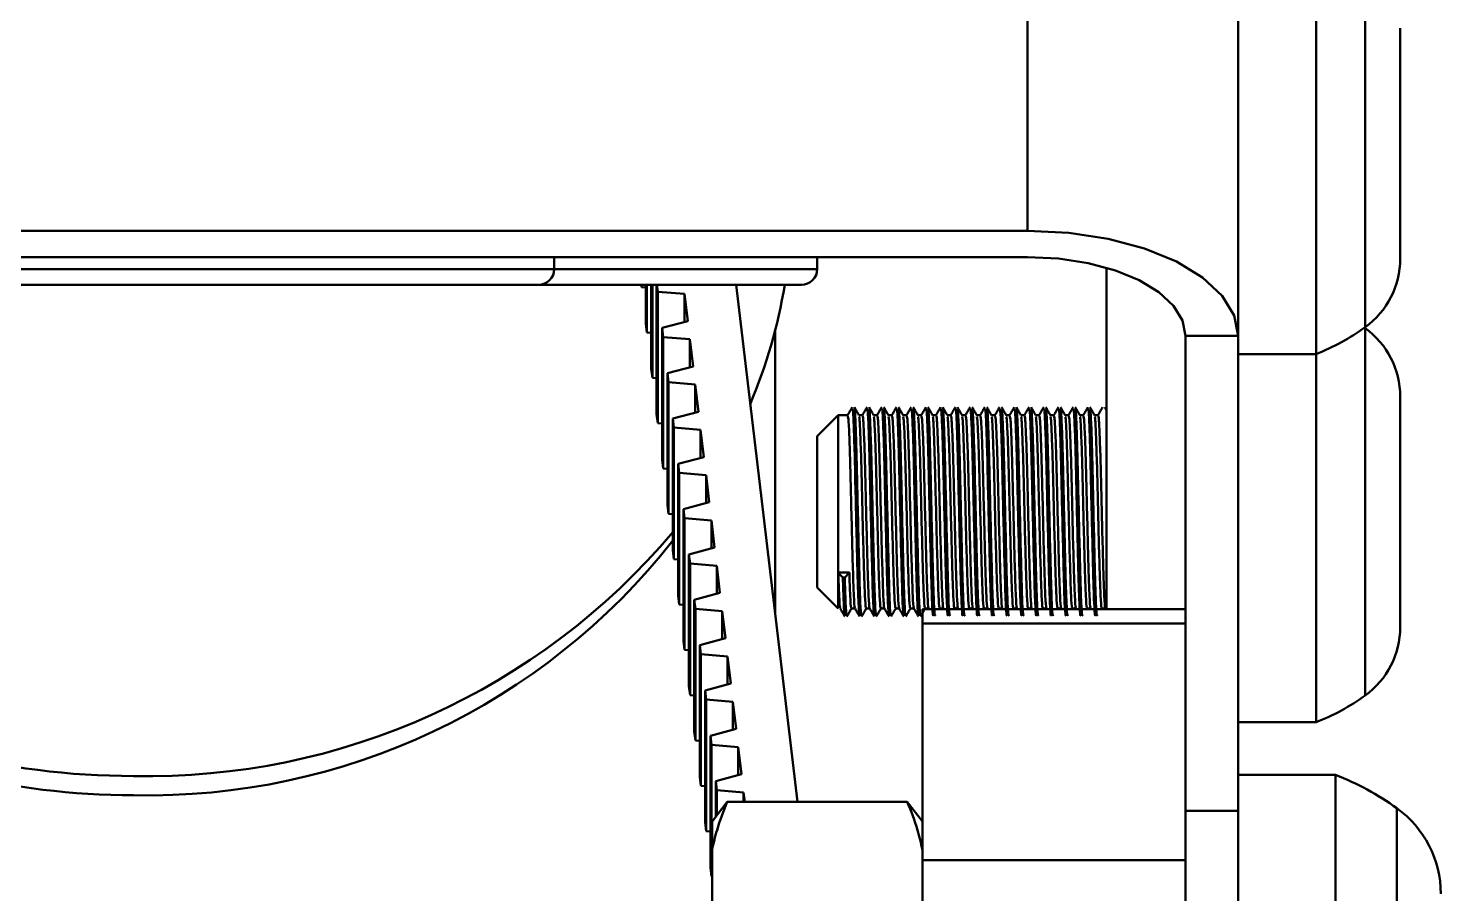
# Model space of a CAD drawing. Header units: millimetres. Extents: x 4430 to 5189, y 950 to 1287.
# Drawn here: x 4771.1 to 4797.95, y 1139.52 to 1155.97 of the extents above; entities that cross this region are included whole.
import ezdxf

# ---------------------------------------------------------------- set-up
doc = ezdxf.new("R2010")
doc.units = ezdxf.units.MM
doc.header["$LTSCALE"] = 0.5
doc.layers.add('BOL', color=7, linetype='Continuous', lineweight=50)

msp = doc.modelspace()

# ---------------------------------------------------------------- linework, layer by layer
at = {"layer": 'BOL'}
for p, q in [((4790.098, 1152.125), (4790.098, 1230.067)), ((4794.098, 1150.125), (4794.098, 1228.067)), ((4795.581, 1157.782), (4795.581, 1151.268)), ((4796.514, 1157.274), (4796.514, 1151.588)), ((4797.181, 1155.974), (4797.181, 1155.487)), ((4797.181, 1155.487), (4797.181, 1152.405)), ((4797.181, 1152.405), (4797.181, 1151.591)), ((4764.098, 1152.125), (4790.098, 1152.125)), ((4790.098, 1152.125), (4790.878, 1152.086)), ((4790.878, 1152.086), (4791.629, 1151.973)), ((4791.629, 1151.973), (4792.32, 1151.788)), ((4792.32, 1151.788), (4792.926, 1151.539)), ((4790.098, 1151.625), (4764.098, 1151.625)), ((4781.098, 1151.396), (4781.098, 1151.625)), ((4786.098, 1151.396), (4786.098, 1151.625)), ((4790.683, 1151.596), (4790.098, 1151.625)), ((4791.246, 1151.511), (4790.683, 1151.596)), ((4791.765, 1151.372), (4791.246, 1151.511)), ((4792.926, 1151.539), (4793.424, 1151.236)), ((4796.514, 1151.588), (4796.514, 1150.291)), ((4765.098, 1151.396), (4781.098, 1151.396)), ((4781.098, 1151.396), (4786.098, 1151.396)), ((4791.598, 1144.93), (4791.598, 1151.424)), ((4792.219, 1151.186), (4791.765, 1151.372)), ((4793.424, 1151.236), (4793.793, 1150.89)), ((4795.581, 1151.268), (4795.581, 1149.782)), ((4765.398, 1151.096), (4780.798, 1151.096)), ((4780.798, 1151.096), (4785.798, 1151.096)), ((4782.754, 1151.096), (4782.759, 1151.051)), ((4782.759, 1151.096), (4782.759, 1151.051)), ((4782.841, 1151.044), (4782.759, 1151.051)), ((4782.841, 1151.096), (4782.841, 1150.362)), ((4782.861, 1151.096), (4782.861, 1150.19)), ((4782.943, 1151.096), (4782.943, 1149.5)), ((4782.964, 1151.096), (4782.964, 1149.328)), ((4783.045, 1151.096), (4783.045, 1148.639)), ((4783.05, 1151.096), (4783.066, 1150.967)), ((4783.574, 1150.924), (4783.066, 1150.967)), ((4783.066, 1150.967), (4783.066, 1148.467)), ((4785.725, 1141.272), (4784.558, 1151.096)), ((4792.592, 1150.958), (4792.219, 1151.186)), ((4792.87, 1150.699), (4792.592, 1150.958)), ((4783.635, 1150.409), (4783.574, 1150.924)), ((4783.574, 1150.924), (4783.574, 1150.392)), ((4793.04, 1150.418), (4792.87, 1150.699)), ((4793.793, 1150.89), (4794.021, 1150.515)), ((4783.635, 1150.409), (4783.148, 1150.277)), ((4793.098, 1150.125), (4793.04, 1150.418)), ((4794.021, 1150.515), (4794.098, 1150.125)), ((4782.841, 1150.362), (4782.861, 1150.19)), ((4782.943, 1150.183), (4782.861, 1150.19)), ((4783.148, 1150.277), (4783.168, 1150.105)), ((4783.148, 1150.277), (4783.148, 1147.777)), ((4785.298, 1144.867), (4785.298, 1150.228)), ((4796.514, 1150.274), (4796.514, 1144.588)), ((4783.676, 1150.062), (4783.168, 1150.105)), ((4783.168, 1150.105), (4783.168, 1147.605)), ((4783.737, 1149.547), (4783.676, 1150.062)), ((4783.676, 1150.062), (4783.676, 1149.531)), ((4794.098, 1150.125), (4793.098, 1150.125)), ((4793.098, 1141.096), (4793.098, 1150.125)), ((4794.098, 1141.096), (4794.098, 1150.125)), ((4794.098, 1149.782), (4795.581, 1149.782)), ((4795.581, 1149.782), (4795.581, 1144.268)), ((4782.943, 1149.5), (4782.964, 1149.328)), ((4783.737, 1149.547), (4783.25, 1149.416)), ((4783.25, 1149.416), (4783.27, 1149.244)), ((4783.25, 1149.416), (4783.25, 1146.916)), ((4783.045, 1149.321), (4782.964, 1149.328)), ((4783.778, 1149.201), (4783.27, 1149.244)), ((4783.27, 1149.244), (4783.27, 1146.744)), ((4783.839, 1148.686), (4783.778, 1149.201)), ((4783.778, 1149.201), (4783.778, 1148.669)), ((4797.181, 1148.974), (4797.181, 1148.487)), ((4783.045, 1148.639), (4783.066, 1148.467)), ((4783.839, 1148.686), (4783.352, 1148.554)), ((4783.352, 1148.554), (4783.373, 1148.382)), ((4783.352, 1148.554), (4783.352, 1146.054)), ((4786.498, 1148.622), (4786.098, 1148.222)), ((4786.678, 1148.622), (4786.498, 1148.622)), ((4786.498, 1148.622), (4786.498, 1145.626)), ((4786.958, 1148.622), (4786.889, 1148.622)), ((4787.238, 1148.622), (4787.169, 1148.622)), ((4787.518, 1148.622), (4787.449, 1148.622)), ((4787.798, 1148.622), (4787.729, 1148.622)), ((4788.078, 1148.622), (4788.009, 1148.622)), ((4788.358, 1148.622), (4788.289, 1148.622)), ((4788.638, 1148.622), (4788.569, 1148.622)), ((4788.918, 1148.622), (4788.849, 1148.622)), ((4789.198, 1148.622), (4789.129, 1148.622)), ((4789.478, 1148.622), (4789.409, 1148.622)), ((4789.758, 1148.622), (4789.689, 1148.622)), ((4790.038, 1148.622), (4789.969, 1148.622)), ((4790.318, 1148.622), (4790.249, 1148.622)), ((4790.598, 1148.622), (4790.529, 1148.622)), ((4790.878, 1148.622), (4790.809, 1148.622)), ((4791.158, 1148.622), (4791.089, 1148.622)), ((4791.438, 1148.622), (4791.369, 1148.622)), ((4791.598, 1148.711), (4791.563, 1148.772)), ((4783.148, 1148.46), (4783.066, 1148.467)), ((4783.88, 1148.339), (4783.373, 1148.382)), ((4783.373, 1148.382), (4783.373, 1145.882)), ((4783.942, 1147.824), (4783.88, 1148.339)), ((4783.88, 1148.339), (4783.88, 1147.808)), ((4797.181, 1148.487), (4797.181, 1145.405)), ((4786.098, 1148.222), (4786.098, 1145.877)), ((4783.148, 1147.777), (4783.168, 1147.605)), ((4783.942, 1147.824), (4783.454, 1147.693)), ((4783.25, 1147.598), (4783.168, 1147.605)), ((4783.454, 1147.693), (4783.475, 1147.521)), ((4783.454, 1147.693), (4783.454, 1145.193)), ((4783.983, 1147.478), (4783.475, 1147.521)), ((4783.475, 1147.521), (4783.475, 1145.021)), ((4784.044, 1146.963), (4783.983, 1147.478)), ((4783.983, 1147.478), (4783.983, 1146.946)), ((4783.25, 1146.916), (4783.27, 1146.744)), ((4784.044, 1146.963), (4783.557, 1146.832)), ((4783.352, 1146.737), (4783.27, 1146.744)), ((4783.557, 1146.832), (4783.577, 1146.659)), ((4783.557, 1146.832), (4783.557, 1144.332)), ((4784.085, 1146.616), (4783.577, 1146.659)), ((4783.577, 1146.659), (4783.577, 1144.159)), ((4784.146, 1146.101), (4784.085, 1146.616)), ((4784.085, 1146.616), (4784.085, 1146.085)), ((4783.352, 1146.054), (4783.373, 1145.882)), ((4783.454, 1145.875), (4783.373, 1145.882)), ((4784.146, 1146.101), (4783.659, 1145.97)), ((4783.659, 1145.97), (4783.679, 1145.798)), ((4783.659, 1145.97), (4783.659, 1143.47)), ((4786.098, 1145.877), (4786.098, 1145.342)), ((4784.187, 1145.755), (4783.679, 1145.798)), ((4783.679, 1145.798), (4783.679, 1143.298)), ((4784.248, 1145.24), (4784.187, 1145.755)), ((4784.187, 1145.755), (4784.187, 1145.223)), ((4786.708, 1145.626), (4786.498, 1145.626)), ((4786.498, 1145.626), (4786.498, 1144.942)), ((4786.498, 1145.626), (4786.547, 1145.573)), ((4786.547, 1145.573), (4786.585, 1145.531)), ((4786.098, 1145.342), (4786.498, 1144.942)), ((4786.585, 1145.531), (4786.62, 1145.531)), ((4797.181, 1145.405), (4797.181, 1144.591)), ((4783.454, 1145.193), (4783.475, 1145.021)), ((4784.248, 1145.24), (4783.761, 1145.109)), ((4783.761, 1145.109), (4783.782, 1144.936)), ((4783.761, 1145.109), (4783.761, 1142.609)), ((4783.557, 1145.014), (4783.475, 1145.021)), ((4784.289, 1144.893), (4783.782, 1144.936)), ((4783.782, 1144.936), (4783.782, 1142.436)), ((4784.351, 1144.378), (4784.289, 1144.893)), ((4784.289, 1144.893), (4784.289, 1144.362)), ((4786.748, 1144.942), (4786.817, 1144.942)), ((4787.028, 1144.942), (4787.097, 1144.942)), ((4787.308, 1144.942), (4787.377, 1144.942)), ((4787.588, 1144.942), (4787.657, 1144.942)), ((4787.868, 1144.942), (4787.937, 1144.942)), ((4793.098, 1144.93), (4788.098, 1144.93)), ((4788.098, 1144.93), (4788.098, 1144.662)), ((4788.148, 1144.942), (4788.217, 1144.942)), ((4788.216, 1144.945), (4788.225, 1144.93)), ((4788.421, 1144.93), (4788.429, 1144.943)), ((4788.428, 1144.942), (4788.497, 1144.942)), ((4788.496, 1144.945), (4788.505, 1144.93)), ((4788.701, 1144.93), (4788.709, 1144.943)), ((4788.708, 1144.942), (4788.777, 1144.942)), ((4788.776, 1144.945), (4788.785, 1144.93)), ((4788.981, 1144.93), (4788.989, 1144.943)), ((4788.988, 1144.942), (4789.057, 1144.942)), ((4789.056, 1144.945), (4789.065, 1144.93)), ((4789.261, 1144.93), (4789.269, 1144.943)), ((4789.268, 1144.942), (4789.337, 1144.942)), ((4789.336, 1144.945), (4789.345, 1144.93)), ((4789.541, 1144.93), (4789.549, 1144.943)), ((4789.548, 1144.942), (4789.617, 1144.942)), ((4789.616, 1144.945), (4789.625, 1144.93)), ((4789.821, 1144.93), (4789.829, 1144.943)), ((4789.828, 1144.942), (4789.897, 1144.942)), ((4789.896, 1144.945), (4789.905, 1144.93)), ((4790.101, 1144.93), (4790.109, 1144.943)), ((4790.108, 1144.942), (4790.177, 1144.942)), ((4790.176, 1144.945), (4790.185, 1144.93)), ((4790.381, 1144.93), (4790.389, 1144.943)), ((4790.388, 1144.942), (4790.457, 1144.942)), ((4790.456, 1144.945), (4790.465, 1144.93)), ((4790.661, 1144.93), (4790.669, 1144.943)), ((4790.668, 1144.942), (4790.737, 1144.942)), ((4790.736, 1144.945), (4790.745, 1144.93)), ((4790.941, 1144.93), (4790.949, 1144.943)), ((4790.948, 1144.942), (4791.017, 1144.942)), ((4791.016, 1144.945), (4791.025, 1144.93)), ((4791.221, 1144.93), (4791.229, 1144.943)), ((4791.228, 1144.942), (4791.297, 1144.942)), ((4791.296, 1144.945), (4791.305, 1144.93)), ((4791.501, 1144.93), (4791.509, 1144.943)), ((4791.508, 1144.942), (4791.577, 1144.942)), ((4791.576, 1144.945), (4791.585, 1144.93)), ((4793.098, 1144.662), (4788.098, 1144.662)), ((4788.098, 1144.662), (4788.098, 1140.162)), ((4796.514, 1144.588), (4796.514, 1143.291)), ((4783.557, 1144.332), (4783.577, 1144.159)), ((4784.351, 1144.378), (4783.864, 1144.247)), ((4783.864, 1144.247), (4783.884, 1144.075)), ((4783.864, 1144.247), (4783.864, 1141.747)), ((4795.581, 1144.268), (4795.581, 1142.782)), ((4783.659, 1144.152), (4783.577, 1144.159)), ((4784.392, 1144.032), (4783.884, 1144.075)), ((4783.884, 1144.075), (4783.884, 1141.575)), ((4784.453, 1143.517), (4784.392, 1144.032)), ((4784.392, 1144.032), (4784.392, 1143.5)), ((4783.659, 1143.47), (4783.679, 1143.298)), ((4784.453, 1143.517), (4783.966, 1143.386)), ((4783.761, 1143.291), (4783.679, 1143.298)), ((4783.966, 1143.386), (4783.986, 1143.213)), ((4783.966, 1143.386), (4783.966, 1140.886)), ((4784.494, 1143.171), (4783.986, 1143.213)), ((4783.986, 1143.213), (4783.986, 1140.713)), ((4784.555, 1142.655), (4784.494, 1143.171)), ((4784.494, 1143.171), (4784.494, 1142.639)), ((4784.555, 1142.655), (4784.068, 1142.524)), ((4794.098, 1142.782), (4795.581, 1142.782)), ((4783.761, 1142.609), (4783.782, 1142.436)), ((4783.864, 1142.429), (4783.782, 1142.436)), ((4784.068, 1142.524), (4784.089, 1142.352)), ((4784.068, 1142.524), (4784.068, 1140.024)), ((4784.596, 1142.309), (4784.089, 1142.352)), ((4784.089, 1142.352), (4784.089, 1139.852)), ((4784.657, 1141.794), (4784.596, 1142.309)), ((4784.596, 1142.309), (4784.596, 1141.777)), ((4783.864, 1141.747), (4783.884, 1141.575)), ((4783.966, 1141.568), (4783.884, 1141.575)), ((4784.657, 1141.794), (4784.17, 1141.663)), ((4784.17, 1141.663), (4784.191, 1141.49)), ((4784.17, 1141.663), (4784.17, 1140.991)), ((4795.952, 1141.783), (4794.098, 1141.783)), ((4795.952, 1141.782), (4795.952, 1131.783)), ((4784.699, 1141.448), (4784.191, 1141.49)), ((4784.191, 1141.49), (4784.191, 1141.018)), ((4784.719, 1141.272), (4784.699, 1141.448)), ((4784.699, 1141.448), (4784.699, 1141.272)), ((4784.098, 1140.897), (4784.387, 1141.272)), ((4787.809, 1141.272), (4784.387, 1141.272)), ((4788.098, 1140.897), (4787.809, 1141.272)), ((4793.098, 1141.096), (4794.098, 1141.096)), ((4793.098, 1136.096), (4793.098, 1141.096)), ((4794.098, 1141.096), (4794.098, 1136.096)), ((4797.118, 1141.147), (4797.118, 1132.419)), ((4783.966, 1140.886), (4783.986, 1140.713)), ((4784.098, 1140.356), (4784.098, 1140.9)), ((4784.068, 1140.706), (4783.986, 1140.713)), ((4784.098, 1140.356), (4784.098, 1139.002)), ((4784.068, 1140.024), (4784.089, 1139.852)), ((4788.098, 1140.162), (4788.098, 1137.43)), ((4793.098, 1140.162), (4788.098, 1140.162)), ((4784.098, 1139.851), (4784.089, 1139.852))]:
    msp.add_line(p, q, dxfattribs=at)
for centre, radius, start, end in [((4795.581, 1151.591), 1.6, 305.6925, 0), ((4780.798, 1151.396), 0.3, 270, 0), ((4785.798, 1151.396), 0.3, 270, 0), ((4775.918, 1152.642), 9.685, 336.8923, 350.8173), ((4794.006, 1153.782), 4.299, 291.4863, 305.6925), ((4795.581, 1148.974), 1.6, 0, 54.3075), ((4773.374, 1154.81), 13.053, 268.7867, 319.8562), ((4773.382, 1154.074), 12.682, 268.7174, 321.8283), ((4795.581, 1144.591), 1.6, 305.6925, 0), ((4794.006, 1146.782), 4.299, 291.4863, 305.6925), ((4773.086, 1156.022), 14.262, 255.3883, 270.0488), ((4773.086, 1155.318), 13.923, 255.8212, 270.0477), ((4793.983, 1136.783), 5.373, 54.3075, 68.5137), ((4795.952, 1139.522), 2, 0, 54.3075)]:
    msp.add_arc(centre, radius, start, end, dxfattribs=at)
for points, knots in [([(4786.764, 1148.773), (4786.749, 1148.748), (4786.72, 1148.697), (4786.691, 1148.646), (4786.676, 1148.621)], [0, 0, 0, 0, 0.500006, 1, 1, 1, 1]), ([(4786.676, 1148.598), (4786.68, 1148.599), (4786.69, 1148.6), (4786.706, 1148.283), (4786.725, 1147.741), (4786.741, 1147.029), (4786.76, 1146.273), (4786.777, 1145.612), (4786.794, 1145.164), (4786.807, 1144.947), (4786.814, 1144.965), (4786.815, 1144.969)], [0, 0, 0, 0, 0.09444, 0.219218, 0.344804, 0.471692, 0.603752, 0.732837, 0.849633, 0.969848, 1, 1, 1, 1]), ([(4786.765, 1148.743), (4786.769, 1148.742), (4786.778, 1148.741), (4786.794, 1148.406), (4786.812, 1147.82), (4786.828, 1147.049), (4786.848, 1146.231), (4786.865, 1145.516), (4786.881, 1145.027), (4786.896, 1144.789), (4786.903, 1144.815), (4786.905, 1144.823)], [0, 0, 0, 0, 0.0811023, 0.2051538, 0.3300088, 0.4561589, 0.5874507, 0.715781, 0.8318976, 0.9514128, 1, 1, 1, 1]), ([(4786.802, 1148.736), (4786.805, 1148.735), (4786.814, 1148.731), (4786.829, 1148.404), (4786.847, 1147.821), (4786.863, 1147.049), (4786.883, 1146.231), (4786.9, 1145.516), (4786.916, 1145.027), (4786.931, 1144.787), (4786.939, 1144.815), (4786.941, 1144.823)], [0, 0, 0, 0, 0.066277, 0.191725, 0.317986, 0.445556, 0.578326, 0.708101, 0.825525, 0.946386, 1, 1, 1, 1]), ([(4786.89, 1148.62), (4786.876, 1148.645), (4786.846, 1148.696), (4786.817, 1148.746), (4786.803, 1148.772)], [0, 0, 0, 0, 0.499958, 1, 1, 1, 1]), ([(4786.89, 1148.587), (4786.893, 1148.586), (4786.901, 1148.582), (4786.916, 1148.28), (4786.935, 1147.742), (4786.951, 1147.029), (4786.97, 1146.273), (4786.987, 1145.613), (4787.004, 1145.16), (4787.018, 1144.938), (4787.026, 1144.964), (4787.028, 1144.972)], [0, 0, 0, 0, 0.065945, 0.191401, 0.317671, 0.445249, 0.578028, 0.707816, 0.825247, 0.946117, 1, 1, 1, 1]), ([(4787.044, 1148.773), (4787.029, 1148.748), (4787, 1148.697), (4786.971, 1148.646), (4786.956, 1148.621)], [0, 0, 0, 0, 0.500254, 1, 1, 1, 1]), ([(4786.956, 1148.598), (4786.96, 1148.599), (4786.97, 1148.6), (4786.986, 1148.283), (4787.005, 1147.741), (4787.021, 1147.029), (4787.04, 1146.273), (4787.057, 1145.612), (4787.074, 1145.164), (4787.087, 1144.947), (4787.094, 1144.965), (4787.095, 1144.969)], [0, 0, 0, 0, 0.094519, 0.219296, 0.344882, 0.47177, 0.603831, 0.732916, 0.849712, 0.969927, 1, 1, 1, 1]), ([(4787.045, 1148.743), (4787.049, 1148.742), (4787.058, 1148.741), (4787.074, 1148.406), (4787.092, 1147.82), (4787.108, 1147.049), (4787.128, 1146.231), (4787.145, 1145.516), (4787.161, 1145.027), (4787.176, 1144.789), (4787.183, 1144.815), (4787.185, 1144.823)], [0, 0, 0, 0, 0.081114, 0.205185, 0.330058, 0.456227, 0.587539, 0.715888, 0.832022, 0.951555, 1, 1, 1, 1]), ([(4787.082, 1148.736), (4787.085, 1148.735), (4787.094, 1148.731), (4787.109, 1148.404), (4787.127, 1147.821), (4787.143, 1147.049), (4787.163, 1146.231), (4787.18, 1145.516), (4787.196, 1145.027), (4787.211, 1144.787), (4787.219, 1144.815), (4787.221, 1144.823)], [0, 0, 0, 0, 0.0663268, 0.1917745, 0.3180347, 0.4456046, 0.578374, 0.7081486, 0.8255721, 0.9464323, 1, 1, 1, 1]), ([(4787.17, 1148.62), (4787.156, 1148.645), (4787.126, 1148.696), (4787.097, 1148.746), (4787.083, 1148.772)], [0, 0, 0, 0, 0.500204, 1, 1, 1, 1]), ([(4787.17, 1148.587), (4787.173, 1148.586), (4787.181, 1148.582), (4787.196, 1148.28), (4787.215, 1147.742), (4787.231, 1147.029), (4787.25, 1146.273), (4787.267, 1145.613), (4787.284, 1145.16), (4787.298, 1144.938), (4787.306, 1144.964), (4787.308, 1144.972)], [0, 0, 0, 0, 0.066019, 0.191476, 0.317746, 0.445325, 0.578104, 0.707892, 0.825324, 0.946194, 1, 1, 1, 1]), ([(4787.324, 1148.773), (4787.309, 1148.748), (4787.28, 1148.697), (4787.251, 1148.646), (4787.236, 1148.621)], [0, 0, 0, 0, 0.5005768, 1, 1, 1, 1]), ([(4787.236, 1148.598), (4787.24, 1148.599), (4787.25, 1148.6), (4787.266, 1148.283), (4787.285, 1147.741), (4787.301, 1147.029), (4787.32, 1146.273), (4787.337, 1145.612), (4787.354, 1145.164), (4787.367, 1144.947), (4787.374, 1144.965), (4787.375, 1144.969)], [0, 0, 0, 0, 0.094598, 0.219375, 0.344961, 0.471849, 0.60391, 0.732995, 0.849791, 0.970006, 1, 1, 1, 1]), ([(4787.325, 1148.743), (4787.329, 1148.742), (4787.338, 1148.741), (4787.354, 1148.406), (4787.372, 1147.82), (4787.388, 1147.049), (4787.408, 1146.231), (4787.425, 1145.516), (4787.441, 1145.027), (4787.456, 1144.789), (4787.463, 1144.815), (4787.465, 1144.822)], [0, 0, 0, 0, 0.081127, 0.205215, 0.330108, 0.456296, 0.587627, 0.715996, 0.832147, 0.951698, 1, 1, 1, 1]), ([(4787.362, 1148.736), (4787.365, 1148.735), (4787.374, 1148.731), (4787.389, 1148.404), (4787.407, 1147.821), (4787.423, 1147.049), (4787.443, 1146.231), (4787.46, 1145.516), (4787.476, 1145.027), (4787.491, 1144.787), (4787.499, 1144.815), (4787.501, 1144.823)], [0, 0, 0, 0, 0.0663769, 0.191824, 0.3180837, 0.445653, 0.5784218, 0.7081959, 0.8256189, 0.9464786, 1, 1, 1, 1]), ([(4787.45, 1148.62), (4787.436, 1148.645), (4787.406, 1148.696), (4787.377, 1148.746), (4787.363, 1148.772)], [0, 0, 0, 0, 0.50045, 1, 1, 1, 1]), ([(4787.45, 1148.587), (4787.453, 1148.586), (4787.461, 1148.583), (4787.476, 1148.28), (4787.495, 1147.742), (4787.511, 1147.029), (4787.53, 1146.273), (4787.547, 1145.613), (4787.564, 1145.16), (4787.578, 1144.939), (4787.586, 1144.964), (4787.588, 1144.972)], [0, 0, 0, 0, 0.066094, 0.191551, 0.317821, 0.445401, 0.57818, 0.707969, 0.825401, 0.946271, 1, 1, 1, 1]), ([(4787.604, 1148.773), (4787.589, 1148.748), (4787.56, 1148.697), (4787.531, 1148.646), (4787.516, 1148.621)], [0, 0, 0, 0, 0.500815, 1, 1, 1, 1]), ([(4787.516, 1148.598), (4787.52, 1148.599), (4787.53, 1148.6), (4787.546, 1148.283), (4787.565, 1147.741), (4787.581, 1147.029), (4787.6, 1146.273), (4787.617, 1145.612), (4787.634, 1145.164), (4787.647, 1144.947), (4787.654, 1144.965), (4787.655, 1144.969)], [0, 0, 0, 0, 0.094676, 0.219454, 0.34504, 0.471928, 0.603989, 0.733074, 0.84987, 0.970085, 1, 1, 1, 1]), ([(4787.605, 1148.743), (4787.609, 1148.742), (4787.618, 1148.741), (4787.634, 1148.406), (4787.652, 1147.82), (4787.668, 1147.049), (4787.688, 1146.231), (4787.705, 1145.516), (4787.721, 1145.028), (4787.736, 1144.789), (4787.743, 1144.815), (4787.745, 1144.822)], [0, 0, 0, 0, 0.081139, 0.205246, 0.330157, 0.456364, 0.587715, 0.716103, 0.832272, 0.951841, 1, 1, 1, 1]), ([(4787.642, 1148.736), (4787.645, 1148.735), (4787.654, 1148.731), (4787.669, 1148.404), (4787.687, 1147.821), (4787.703, 1147.049), (4787.723, 1146.231), (4787.74, 1145.516), (4787.756, 1145.027), (4787.771, 1144.787), (4787.779, 1144.815), (4787.781, 1144.823)], [0, 0, 0, 0, 0.066427, 0.191874, 0.318133, 0.445702, 0.57847, 0.708244, 0.825666, 0.946525, 1, 1, 1, 1]), ([(4787.73, 1148.62), (4787.716, 1148.645), (4787.686, 1148.696), (4787.657, 1148.746), (4787.643, 1148.772)], [0, 0, 0, 0, 0.500674, 1, 1, 1, 1]), ([(4787.73, 1148.587), (4787.733, 1148.586), (4787.741, 1148.583), (4787.756, 1148.28), (4787.775, 1147.742), (4787.791, 1147.029), (4787.81, 1146.273), (4787.827, 1145.613), (4787.844, 1145.16), (4787.858, 1144.939), (4787.866, 1144.964), (4787.868, 1144.972)], [0, 0, 0, 0, 0.066169, 0.191626, 0.317897, 0.445476, 0.578257, 0.708045, 0.825478, 0.946348, 1, 1, 1, 1]), ([(4787.884, 1148.773), (4787.869, 1148.748), (4787.84, 1148.697), (4787.811, 1148.646), (4787.796, 1148.621)], [0, 0, 0, 0, 0.501041, 1, 1, 1, 1]), ([(4787.796, 1148.598), (4787.8, 1148.599), (4787.81, 1148.6), (4787.826, 1148.283), (4787.845, 1147.741), (4787.861, 1147.029), (4787.88, 1146.273), (4787.897, 1145.612), (4787.914, 1145.164), (4787.927, 1144.947), (4787.934, 1144.965), (4787.935, 1144.968)], [0, 0, 0, 0, 0.094755, 0.219533, 0.345119, 0.472007, 0.604068, 0.733153, 0.849949, 0.970164, 1, 1, 1, 1]), ([(4787.885, 1148.743), (4787.889, 1148.742), (4787.898, 1148.741), (4787.914, 1148.406), (4787.932, 1147.82), (4787.948, 1147.049), (4787.968, 1146.231), (4787.985, 1145.516), (4788.001, 1145.028), (4788.016, 1144.789), (4788.023, 1144.815), (4788.025, 1144.822)], [0, 0, 0, 0, 0.081151, 0.205277, 0.330207, 0.456433, 0.587803, 0.716211, 0.832397, 0.951984, 1, 1, 1, 1]), ([(4787.922, 1148.736), (4787.925, 1148.735), (4787.934, 1148.731), (4787.949, 1148.404), (4787.967, 1147.821), (4787.983, 1147.049), (4788.003, 1146.231), (4788.02, 1145.516), (4788.036, 1145.027), (4788.051, 1144.787), (4788.059, 1144.815), (4788.061, 1144.823)], [0, 0, 0, 0, 0.066477, 0.191924, 0.318182, 0.44575, 0.578518, 0.708291, 0.825713, 0.946572, 1, 1, 1, 1]), ([(4788.01, 1148.62), (4787.996, 1148.645), (4787.966, 1148.696), (4787.937, 1148.746), (4787.923, 1148.772)], [0, 0, 0, 0, 0.500919, 1, 1, 1, 1]), ([(4788.01, 1148.587), (4788.013, 1148.586), (4788.021, 1148.583), (4788.036, 1148.28), (4788.055, 1147.742), (4788.071, 1147.029), (4788.09, 1146.273), (4788.107, 1145.613), (4788.124, 1145.16), (4788.138, 1144.939), (4788.146, 1144.964), (4788.148, 1144.972)], [0, 0, 0, 0, 0.066243, 0.191701, 0.317972, 0.445552, 0.578333, 0.708122, 0.825555, 0.946426, 1, 1, 1, 1]), ([(4788.164, 1148.773), (4788.149, 1148.748), (4788.12, 1148.697), (4788.091, 1148.646), (4788.076, 1148.621)], [0, 0, 0, 0, 0.501289, 1, 1, 1, 1]), ([(4788.076, 1148.598), (4788.08, 1148.599), (4788.09, 1148.6), (4788.106, 1148.283), (4788.125, 1147.741), (4788.141, 1147.029), (4788.16, 1146.273), (4788.177, 1145.612), (4788.194, 1145.164), (4788.207, 1144.947), (4788.214, 1144.965), (4788.215, 1144.968)], [0, 0, 0, 0, 0.0948337, 0.2196114, 0.3451977, 0.4720859, 0.6041465, 0.7332316, 0.8500277, 0.9702434, 1, 1, 1, 1]), ([(4788.165, 1148.743), (4788.169, 1148.742), (4788.178, 1148.741), (4788.194, 1148.406), (4788.212, 1147.82), (4788.228, 1147.049), (4788.248, 1146.231), (4788.265, 1145.516), (4788.281, 1145.028), (4788.296, 1144.789), (4788.303, 1144.815), (4788.305, 1144.822)], [0, 0, 0, 0, 0.081163, 0.205308, 0.330256, 0.456501, 0.587891, 0.716318, 0.832522, 0.952127, 1, 1, 1, 1]), ([(4788.202, 1148.736), (4788.205, 1148.735), (4788.214, 1148.731), (4788.229, 1148.404), (4788.247, 1147.821), (4788.263, 1147.049), (4788.283, 1146.231), (4788.3, 1145.516), (4788.316, 1145.027), (4788.331, 1144.787), (4788.339, 1144.815), (4788.341, 1144.823)], [0, 0, 0, 0, 0.066528, 0.191973, 0.318231, 0.445799, 0.578566, 0.708338, 0.82576, 0.946618, 1, 1, 1, 1]), ([(4788.29, 1148.62), (4788.276, 1148.645), (4788.246, 1148.696), (4788.217, 1148.746), (4788.203, 1148.772)], [0, 0, 0, 0, 0.501164, 1, 1, 1, 1]), ([(4788.29, 1148.587), (4788.293, 1148.586), (4788.301, 1148.583), (4788.316, 1148.28), (4788.335, 1147.742), (4788.351, 1147.029), (4788.37, 1146.273), (4788.387, 1145.613), (4788.404, 1145.16), (4788.418, 1144.939), (4788.426, 1144.964), (4788.428, 1144.972)], [0, 0, 0, 0, 0.066318, 0.191776, 0.318047, 0.445628, 0.578409, 0.708198, 0.825631, 0.946503, 1, 1, 1, 1]), ([(4788.444, 1148.773), (4788.429, 1148.748), (4788.4, 1148.697), (4788.371, 1148.646), (4788.356, 1148.621)], [0, 0, 0, 0, 0.501608, 1, 1, 1, 1]), ([(4788.356, 1148.598), (4788.36, 1148.599), (4788.37, 1148.601), (4788.386, 1148.283), (4788.405, 1147.741), (4788.421, 1147.029), (4788.44, 1146.273), (4788.457, 1145.612), (4788.474, 1145.164), (4788.487, 1144.947), (4788.494, 1144.965), (4788.495, 1144.968)], [0, 0, 0, 0, 0.094912, 0.21969, 0.345276, 0.472165, 0.604225, 0.73331, 0.850107, 0.970322, 1, 1, 1, 1]), ([(4788.445, 1148.743), (4788.449, 1148.742), (4788.458, 1148.741), (4788.474, 1148.406), (4788.492, 1147.82), (4788.508, 1147.049), (4788.528, 1146.231), (4788.545, 1145.516), (4788.561, 1145.028), (4788.576, 1144.789), (4788.583, 1144.815), (4788.585, 1144.822)], [0, 0, 0, 0, 0.081175, 0.205339, 0.330306, 0.45657, 0.58798, 0.716426, 0.832647, 0.95227, 1, 1, 1, 1]), ([(4788.482, 1148.736), (4788.485, 1148.735), (4788.494, 1148.731), (4788.509, 1148.404), (4788.527, 1147.821), (4788.543, 1147.049), (4788.563, 1146.231), (4788.58, 1145.516), (4788.596, 1145.027), (4788.611, 1144.787), (4788.619, 1144.815), (4788.621, 1144.823)], [0, 0, 0, 0, 0.066578, 0.192023, 0.31828, 0.445847, 0.578614, 0.708386, 0.825807, 0.946664, 1, 1, 1, 1]), ([(4788.57, 1148.62), (4788.556, 1148.645), (4788.526, 1148.696), (4788.497, 1148.746), (4788.483, 1148.772)], [0, 0, 0, 0, 0.5013864, 1, 1, 1, 1]), ([(4788.57, 1148.587), (4788.573, 1148.586), (4788.581, 1148.583), (4788.596, 1148.28), (4788.615, 1147.742), (4788.631, 1147.029), (4788.65, 1146.273), (4788.667, 1145.613), (4788.684, 1145.16), (4788.698, 1144.939), (4788.706, 1144.964), (4788.708, 1144.972)], [0, 0, 0, 0, 0.066392, 0.191851, 0.318123, 0.445704, 0.578485, 0.708275, 0.825708, 0.94658, 1, 1, 1, 1]), ([(4788.724, 1148.773), (4788.709, 1148.748), (4788.68, 1148.697), (4788.651, 1148.646), (4788.636, 1148.621)], [0, 0, 0, 0, 0.5018538, 1, 1, 1, 1]), ([(4788.636, 1148.598), (4788.64, 1148.599), (4788.65, 1148.601), (4788.666, 1148.283), (4788.685, 1147.741), (4788.701, 1147.029), (4788.72, 1146.273), (4788.737, 1145.612), (4788.754, 1145.164), (4788.767, 1144.947), (4788.774, 1144.965), (4788.775, 1144.968)], [0, 0, 0, 0, 0.094991, 0.219769, 0.345355, 0.472244, 0.604304, 0.733389, 0.850186, 0.970401, 1, 1, 1, 1]), ([(4788.725, 1148.743), (4788.729, 1148.742), (4788.738, 1148.741), (4788.754, 1148.406), (4788.772, 1147.82), (4788.788, 1147.049), (4788.808, 1146.231), (4788.825, 1145.516), (4788.841, 1145.028), (4788.856, 1144.789), (4788.863, 1144.815), (4788.865, 1144.822)], [0, 0, 0, 0, 0.081188, 0.205369, 0.330356, 0.456638, 0.588068, 0.716533, 0.832772, 0.952413, 1, 1, 1, 1]), ([(4788.762, 1148.736), (4788.765, 1148.735), (4788.774, 1148.731), (4788.789, 1148.404), (4788.807, 1147.821), (4788.823, 1147.049), (4788.843, 1146.231), (4788.86, 1145.516), (4788.876, 1145.027), (4788.891, 1144.787), (4788.899, 1144.815), (4788.901, 1144.823)], [0, 0, 0, 0, 0.066628, 0.192072, 0.318329, 0.445896, 0.578662, 0.708433, 0.825854, 0.946711, 1, 1, 1, 1]), ([(4788.85, 1148.62), (4788.836, 1148.645), (4788.806, 1148.696), (4788.777, 1148.746), (4788.763, 1148.772)], [0, 0, 0, 0, 0.501629, 1, 1, 1, 1]), ([(4788.85, 1148.588), (4788.853, 1148.586), (4788.861, 1148.583), (4788.876, 1148.28), (4788.895, 1147.742), (4788.911, 1147.029), (4788.93, 1146.273), (4788.947, 1145.613), (4788.964, 1145.16), (4788.978, 1144.939), (4788.986, 1144.964), (4788.988, 1144.972)], [0, 0, 0, 0, 0.066467, 0.191926, 0.318198, 0.445779, 0.578561, 0.708351, 0.825785, 0.946657, 1, 1, 1, 1]), ([(4789.004, 1148.773), (4788.989, 1148.748), (4788.96, 1148.697), (4788.931, 1148.646), (4788.916, 1148.621)], [0, 0, 0, 0, 0.502098, 1, 1, 1, 1]), ([(4788.916, 1148.599), (4788.92, 1148.599), (4788.93, 1148.601), (4788.946, 1148.283), (4788.965, 1147.741), (4788.981, 1147.029), (4789, 1146.273), (4789.017, 1145.612), (4789.034, 1145.164), (4789.047, 1144.947), (4789.054, 1144.965), (4789.055, 1144.968)], [0, 0, 0, 0, 0.09507, 0.219848, 0.345434, 0.472323, 0.604383, 0.733468, 0.850265, 0.970481, 1, 1, 1, 1]), ([(4789.005, 1148.743), (4789.009, 1148.742), (4789.018, 1148.741), (4789.034, 1148.406), (4789.052, 1147.82), (4789.068, 1147.049), (4789.088, 1146.231), (4789.105, 1145.516), (4789.121, 1145.028), (4789.136, 1144.789), (4789.143, 1144.815), (4789.145, 1144.822)], [0, 0, 0, 0, 0.0812, 0.2054, 0.330405, 0.456707, 0.588156, 0.716641, 0.832897, 0.952556, 1, 1, 1, 1]), ([(4789.042, 1148.736), (4789.045, 1148.735), (4789.054, 1148.731), (4789.069, 1148.404), (4789.087, 1147.821), (4789.103, 1147.049), (4789.123, 1146.231), (4789.14, 1145.516), (4789.156, 1145.027), (4789.171, 1144.787), (4789.179, 1144.815), (4789.181, 1144.823)], [0, 0, 0, 0, 0.066678, 0.192122, 0.318378, 0.445944, 0.57871, 0.708481, 0.825901, 0.946757, 1, 1, 1, 1]), ([(4789.13, 1148.62), (4789.116, 1148.645), (4789.086, 1148.696), (4789.057, 1148.746), (4789.043, 1148.772)], [0, 0, 0, 0, 0.501871, 1, 1, 1, 1]), ([(4789.13, 1148.588), (4789.133, 1148.586), (4789.141, 1148.583), (4789.156, 1148.28), (4789.175, 1147.742), (4789.191, 1147.029), (4789.21, 1146.273), (4789.227, 1145.613), (4789.244, 1145.16), (4789.258, 1144.939), (4789.266, 1144.964), (4789.268, 1144.972)], [0, 0, 0, 0, 0.066542, 0.192001, 0.318274, 0.445856, 0.578638, 0.708428, 0.825862, 0.946735, 1, 1, 1, 1]), ([(4789.284, 1148.773), (4789.269, 1148.747), (4789.24, 1148.697), (4789.211, 1148.646), (4789.196, 1148.621)], [0, 0, 0, 0, 0.5024141, 1, 1, 1, 1]), ([(4789.196, 1148.599), (4789.2, 1148.599), (4789.21, 1148.601), (4789.226, 1148.283), (4789.245, 1147.741), (4789.261, 1147.029), (4789.28, 1146.273), (4789.297, 1145.612), (4789.314, 1145.164), (4789.327, 1144.948), (4789.334, 1144.965), (4789.335, 1144.968)], [0, 0, 0, 0, 0.095148, 0.219926, 0.345513, 0.472401, 0.604462, 0.733547, 0.850344, 0.97056, 1, 1, 1, 1]), ([(4789.285, 1148.743), (4789.289, 1148.742), (4789.298, 1148.741), (4789.314, 1148.406), (4789.332, 1147.82), (4789.348, 1147.049), (4789.368, 1146.231), (4789.385, 1145.516), (4789.401, 1145.028), (4789.416, 1144.789), (4789.423, 1144.815), (4789.425, 1144.822)], [0, 0, 0, 0, 0.0812119, 0.2054311, 0.3304549, 0.4567755, 0.5882447, 0.7167485, 0.8330221, 0.9526988, 1, 1, 1, 1]), ([(4789.322, 1148.736), (4789.325, 1148.735), (4789.334, 1148.731), (4789.349, 1148.404), (4789.367, 1147.821), (4789.383, 1147.049), (4789.403, 1146.231), (4789.42, 1145.516), (4789.436, 1145.027), (4789.451, 1144.787), (4789.459, 1144.815), (4789.461, 1144.823)], [0, 0, 0, 0, 0.066728, 0.192171, 0.318427, 0.445993, 0.578758, 0.708528, 0.825948, 0.946804, 1, 1, 1, 1]), ([(4789.41, 1148.62), (4789.396, 1148.645), (4789.366, 1148.696), (4789.337, 1148.746), (4789.323, 1148.772)], [0, 0, 0, 0, 0.502112, 1, 1, 1, 1]), ([(4789.41, 1148.588), (4789.413, 1148.586), (4789.421, 1148.583), (4789.436, 1148.28), (4789.455, 1147.742), (4789.471, 1147.029), (4789.49, 1146.273), (4789.507, 1145.613), (4789.524, 1145.16), (4789.538, 1144.939), (4789.546, 1144.964), (4789.548, 1144.972)], [0, 0, 0, 0, 0.0666164, 0.1920763, 0.3183492, 0.4459312, 0.5787138, 0.7085046, 0.8259394, 0.9468124, 1, 1, 1, 1]), ([(4789.564, 1148.773), (4789.549, 1148.747), (4789.52, 1148.697), (4789.491, 1148.646), (4789.476, 1148.621)], [0, 0, 0, 0, 0.502634, 1, 1, 1, 1]), ([(4789.476, 1148.599), (4789.48, 1148.599), (4789.49, 1148.601), (4789.506, 1148.283), (4789.525, 1147.741), (4789.541, 1147.029), (4789.56, 1146.273), (4789.577, 1145.612), (4789.594, 1145.164), (4789.607, 1144.948), (4789.614, 1144.965), (4789.615, 1144.968)], [0, 0, 0, 0, 0.095227, 0.220005, 0.345592, 0.47248, 0.604541, 0.733626, 0.850423, 0.970639, 1, 1, 1, 1]), ([(4789.565, 1148.743), (4789.569, 1148.742), (4789.578, 1148.741), (4789.594, 1148.406), (4789.612, 1147.82), (4789.628, 1147.049), (4789.648, 1146.231), (4789.665, 1145.516), (4789.681, 1145.028), (4789.696, 1144.789), (4789.703, 1144.815), (4789.705, 1144.822)], [0, 0, 0, 0, 0.081224, 0.205462, 0.330505, 0.456844, 0.588333, 0.716856, 0.833147, 0.952842, 1, 1, 1, 1]), ([(4789.602, 1148.736), (4789.605, 1148.735), (4789.614, 1148.731), (4789.629, 1148.404), (4789.647, 1147.821), (4789.663, 1147.049), (4789.683, 1146.231), (4789.7, 1145.516), (4789.716, 1145.027), (4789.731, 1144.787), (4789.739, 1144.815), (4789.741, 1144.823)], [0, 0, 0, 0, 0.066778, 0.192221, 0.318477, 0.446042, 0.578806, 0.708576, 0.825995, 0.94685, 1, 1, 1, 1]), ([(4789.69, 1148.62), (4789.676, 1148.645), (4789.646, 1148.696), (4789.617, 1148.746), (4789.603, 1148.772)], [0, 0, 0, 0, 0.502257, 1, 1, 1, 1]), ([(4789.69, 1148.588), (4789.693, 1148.586), (4789.701, 1148.583), (4789.716, 1148.28), (4789.735, 1147.742), (4789.751, 1147.029), (4789.77, 1146.273), (4789.787, 1145.613), (4789.804, 1145.16), (4789.818, 1144.939), (4789.826, 1144.964), (4789.828, 1144.972)], [0, 0, 0, 0, 0.066691, 0.192152, 0.318425, 0.446007, 0.57879, 0.708582, 0.826017, 0.94689, 1, 1, 1, 1]), ([(4789.844, 1148.773), (4789.829, 1148.747), (4789.8, 1148.697), (4789.771, 1148.646), (4789.756, 1148.621)], [0, 0, 0, 0, 0.5029471, 1, 1, 1, 1]), ([(4789.756, 1148.599), (4789.76, 1148.599), (4789.77, 1148.601), (4789.786, 1148.283), (4789.805, 1147.741), (4789.821, 1147.029), (4789.84, 1146.273), (4789.857, 1145.612), (4789.874, 1145.164), (4789.887, 1144.948), (4789.894, 1144.965), (4789.895, 1144.968)], [0, 0, 0, 0, 0.0953057, 0.2200837, 0.3456703, 0.4725588, 0.6046197, 0.7337051, 0.8505015, 0.9707175, 1, 1, 1, 1]), ([(4789.845, 1148.743), (4789.849, 1148.742), (4789.858, 1148.741), (4789.874, 1148.406), (4789.892, 1147.82), (4789.908, 1147.049), (4789.928, 1146.231), (4789.945, 1145.516), (4789.961, 1145.028), (4789.976, 1144.789), (4789.983, 1144.815), (4789.985, 1144.822)], [0, 0, 0, 0, 0.081236, 0.205493, 0.330554, 0.456913, 0.588422, 0.716964, 0.833272, 0.952985, 1, 1, 1, 1]), ([(4789.882, 1148.736), (4789.885, 1148.735), (4789.894, 1148.731), (4789.909, 1148.404), (4789.927, 1147.821), (4789.943, 1147.049), (4789.963, 1146.231), (4789.98, 1145.516), (4789.996, 1145.027), (4790.011, 1144.787), (4790.019, 1144.815), (4790.021, 1144.823)], [0, 0, 0, 0, 0.066828, 0.192271, 0.318526, 0.44609, 0.578854, 0.708623, 0.826041, 0.946897, 1, 1, 1, 1]), ([(4789.97, 1148.62), (4789.956, 1148.645), (4789.926, 1148.696), (4789.897, 1148.746), (4789.883, 1148.772)], [0, 0, 0, 0, 0.502496, 1, 1, 1, 1]), ([(4789.97, 1148.588), (4789.973, 1148.586), (4789.981, 1148.583), (4789.996, 1148.28), (4790.015, 1147.742), (4790.031, 1147.029), (4790.05, 1146.273), (4790.067, 1145.613), (4790.084, 1145.16), (4790.098, 1144.939), (4790.106, 1144.964), (4790.108, 1144.972)], [0, 0, 0, 0, 0.066766, 0.192227, 0.318501, 0.446084, 0.578867, 0.708658, 0.826094, 0.946968, 1, 1, 1, 1]), ([(4790.124, 1148.773), (4790.109, 1148.747), (4790.08, 1148.697), (4790.051, 1148.646), (4790.036, 1148.621)], [0, 0, 0, 0, 0.5031851, 1, 1, 1, 1]), ([(4790.036, 1148.599), (4790.04, 1148.599), (4790.05, 1148.601), (4790.066, 1148.283), (4790.085, 1147.741), (4790.101, 1147.029), (4790.12, 1146.273), (4790.137, 1145.612), (4790.154, 1145.164), (4790.167, 1144.948), (4790.174, 1144.965), (4790.175, 1144.968)], [0, 0, 0, 0, 0.095385, 0.220163, 0.345749, 0.472638, 0.604699, 0.733784, 0.850581, 0.970797, 1, 1, 1, 1]), ([(4790.125, 1148.743), (4790.129, 1148.742), (4790.138, 1148.741), (4790.154, 1148.406), (4790.172, 1147.82), (4790.188, 1147.049), (4790.208, 1146.231), (4790.225, 1145.516), (4790.241, 1145.028), (4790.256, 1144.789), (4790.263, 1144.815), (4790.265, 1144.822)], [0, 0, 0, 0, 0.0812485, 0.2055238, 0.3306039, 0.4569815, 0.5885101, 0.7170718, 0.8333978, 0.9531284, 1, 1, 1, 1]), ([(4790.162, 1148.736), (4790.165, 1148.735), (4790.174, 1148.731), (4790.189, 1148.404), (4790.207, 1147.821), (4790.223, 1147.049), (4790.243, 1146.231), (4790.26, 1145.516), (4790.276, 1145.027), (4790.291, 1144.787), (4790.299, 1144.815), (4790.301, 1144.823)], [0, 0, 0, 0, 0.066878, 0.19232, 0.318575, 0.446138, 0.578902, 0.70867, 0.826088, 0.946943, 1, 1, 1, 1]), ([(4790.25, 1148.62), (4790.236, 1148.645), (4790.206, 1148.696), (4790.177, 1148.746), (4790.163, 1148.772)], [0, 0, 0, 0, 0.5027324, 1, 1, 1, 1]), ([(4790.25, 1148.588), (4790.253, 1148.586), (4790.261, 1148.583), (4790.276, 1148.281), (4790.295, 1147.742), (4790.311, 1147.029), (4790.33, 1146.273), (4790.347, 1145.613), (4790.364, 1145.16), (4790.378, 1144.939), (4790.386, 1144.964), (4790.388, 1144.972)], [0, 0, 0, 0, 0.066841, 0.192302, 0.318576, 0.44616, 0.578943, 0.708735, 0.826171, 0.947045, 1, 1, 1, 1]), ([(4790.404, 1148.773), (4790.389, 1148.747), (4790.36, 1148.697), (4790.331, 1148.646), (4790.316, 1148.621)], [0, 0, 0, 0, 0.5034935, 1, 1, 1, 1]), ([(4790.316, 1148.599), (4790.32, 1148.599), (4790.33, 1148.601), (4790.346, 1148.283), (4790.365, 1147.741), (4790.381, 1147.029), (4790.4, 1146.273), (4790.417, 1145.612), (4790.434, 1145.164), (4790.447, 1144.948), (4790.454, 1144.965), (4790.455, 1144.968)], [0, 0, 0, 0, 0.0954633, 0.2202415, 0.3458281, 0.4727168, 0.6047777, 0.7338632, 0.8506597, 0.9708758, 1, 1, 1, 1]), ([(4790.405, 1148.743), (4790.409, 1148.742), (4790.418, 1148.741), (4790.434, 1148.406), (4790.452, 1147.82), (4790.468, 1147.049), (4790.488, 1146.231), (4790.505, 1145.516), (4790.521, 1145.028), (4790.536, 1144.789), (4790.543, 1144.815), (4790.545, 1144.822)], [0, 0, 0, 0, 0.081261, 0.205555, 0.330654, 0.45705, 0.588599, 0.71718, 0.833523, 0.953272, 1, 1, 1, 1]), ([(4790.442, 1148.736), (4790.445, 1148.735), (4790.454, 1148.731), (4790.469, 1148.404), (4790.487, 1147.821), (4790.503, 1147.049), (4790.523, 1146.231), (4790.54, 1145.516), (4790.556, 1145.027), (4790.571, 1144.787), (4790.579, 1144.815), (4790.581, 1144.823)], [0, 0, 0, 0, 0.066929, 0.19237, 0.318624, 0.446187, 0.57895, 0.708718, 0.826135, 0.946989, 1, 1, 1, 1]), ([(4790.53, 1148.62), (4790.516, 1148.645), (4790.486, 1148.696), (4790.457, 1148.746), (4790.443, 1148.772)], [0, 0, 0, 0, 0.502946, 1, 1, 1, 1]), ([(4790.53, 1148.588), (4790.533, 1148.586), (4790.541, 1148.583), (4790.556, 1148.281), (4790.575, 1147.742), (4790.591, 1147.029), (4790.61, 1146.273), (4790.627, 1145.613), (4790.644, 1145.161), (4790.658, 1144.939), (4790.666, 1144.965), (4790.668, 1144.972)], [0, 0, 0, 0, 0.066916, 0.192378, 0.318652, 0.446236, 0.57902, 0.708812, 0.826248, 0.947123, 1, 1, 1, 1]), ([(4790.684, 1148.773), (4790.669, 1148.747), (4790.64, 1148.697), (4790.611, 1148.646), (4790.596, 1148.621)], [0, 0, 0, 0, 0.503727, 1, 1, 1, 1]), ([(4790.596, 1148.599), (4790.6, 1148.599), (4790.61, 1148.601), (4790.626, 1148.283), (4790.645, 1147.741), (4790.661, 1147.029), (4790.68, 1146.273), (4790.697, 1145.612), (4790.714, 1145.164), (4790.727, 1144.948), (4790.734, 1144.965), (4790.735, 1144.968)], [0, 0, 0, 0, 0.095542, 0.22032, 0.345907, 0.472795, 0.604857, 0.733942, 0.850739, 0.970955, 1, 1, 1, 1]), ([(4790.685, 1148.743), (4790.689, 1148.742), (4790.698, 1148.741), (4790.714, 1148.406), (4790.732, 1147.82), (4790.748, 1147.049), (4790.768, 1146.231), (4790.785, 1145.516), (4790.801, 1145.028), (4790.816, 1144.789), (4790.823, 1144.815), (4790.825, 1144.822)], [0, 0, 0, 0, 0.081273, 0.205586, 0.330703, 0.457119, 0.588687, 0.717287, 0.833648, 0.953415, 1, 1, 1, 1]), ([(4790.722, 1148.736), (4790.725, 1148.735), (4790.734, 1148.731), (4790.749, 1148.404), (4790.767, 1147.821), (4790.783, 1147.049), (4790.803, 1146.231), (4790.82, 1145.516), (4790.836, 1145.027), (4790.851, 1144.787), (4790.859, 1144.815), (4790.861, 1144.823)], [0, 0, 0, 0, 0.0669787, 0.1924195, 0.3186728, 0.4462356, 0.5789977, 0.7087652, 0.8261822, 0.9470358, 1, 1, 1, 1]), ([(4790.81, 1148.62), (4790.796, 1148.645), (4790.766, 1148.696), (4790.737, 1148.746), (4790.723, 1148.772)], [0, 0, 0, 0, 0.503107, 1, 1, 1, 1]), ([(4790.81, 1148.588), (4790.813, 1148.587), (4790.821, 1148.583), (4790.836, 1148.281), (4790.855, 1147.742), (4790.871, 1147.029), (4790.89, 1146.273), (4790.907, 1145.613), (4790.924, 1145.161), (4790.938, 1144.939), (4790.946, 1144.965), (4790.948, 1144.972)], [0, 0, 0, 0, 0.066991, 0.192453, 0.318728, 0.446312, 0.579096, 0.708889, 0.826326, 0.9472, 1, 1, 1, 1]), ([(4790.964, 1148.773), (4790.949, 1148.747), (4790.92, 1148.697), (4790.891, 1148.646), (4790.876, 1148.621)], [0, 0, 0, 0, 0.504031, 1, 1, 1, 1]), ([(4790.876, 1148.599), (4790.88, 1148.599), (4790.89, 1148.601), (4790.906, 1148.283), (4790.925, 1147.741), (4790.941, 1147.029), (4790.96, 1146.273), (4790.977, 1145.612), (4790.994, 1145.164), (4791.007, 1144.948), (4791.014, 1144.965), (4791.015, 1144.968)], [0, 0, 0, 0, 0.095621, 0.220399, 0.345986, 0.472874, 0.604935, 0.734021, 0.850818, 0.971034, 1, 1, 1, 1]), ([(4790.965, 1148.743), (4790.969, 1148.742), (4790.978, 1148.741), (4790.994, 1148.406), (4791.012, 1147.82), (4791.028, 1147.049), (4791.048, 1146.231), (4791.065, 1145.516), (4791.081, 1145.028), (4791.096, 1144.79), (4791.103, 1144.815), (4791.105, 1144.822)], [0, 0, 0, 0, 0.081285, 0.205617, 0.330753, 0.457188, 0.588776, 0.717395, 0.833774, 0.953559, 1, 1, 1, 1]), ([(4791.002, 1148.736), (4791.005, 1148.735), (4791.014, 1148.731), (4791.029, 1148.404), (4791.047, 1147.821), (4791.063, 1147.049), (4791.083, 1146.231), (4791.1, 1145.516), (4791.116, 1145.027), (4791.131, 1144.787), (4791.139, 1144.815), (4791.141, 1144.823)], [0, 0, 0, 0, 0.067029, 0.192469, 0.318722, 0.446284, 0.579046, 0.708812, 0.826229, 0.947082, 1, 1, 1, 1]), ([(4791.09, 1148.62), (4791.076, 1148.645), (4791.046, 1148.696), (4791.017, 1148.747), (4791.003, 1148.772)], [0, 0, 0, 0, 0.503339, 1, 1, 1, 1]), ([(4791.09, 1148.588), (4791.093, 1148.587), (4791.101, 1148.583), (4791.116, 1148.281), (4791.135, 1147.742), (4791.151, 1147.029), (4791.17, 1146.273), (4791.187, 1145.613), (4791.204, 1145.161), (4791.218, 1144.939), (4791.226, 1144.965), (4791.228, 1144.972)], [0, 0, 0, 0, 0.067066, 0.192528, 0.318803, 0.446388, 0.579173, 0.708966, 0.826403, 0.947278, 1, 1, 1, 1]), ([(4791.244, 1148.773), (4791.229, 1148.747), (4791.2, 1148.697), (4791.171, 1148.646), (4791.156, 1148.621)], [0, 0, 0, 0, 0.50424, 1, 1, 1, 1]), ([(4791.156, 1148.599), (4791.16, 1148.599), (4791.17, 1148.601), (4791.186, 1148.283), (4791.205, 1147.741), (4791.221, 1147.029), (4791.24, 1146.273), (4791.257, 1145.612), (4791.274, 1145.164), (4791.287, 1144.948), (4791.294, 1144.965), (4791.295, 1144.968)], [0, 0, 0, 0, 0.095699, 0.220478, 0.346065, 0.472953, 0.605015, 0.7341, 0.850897, 0.971113, 1, 1, 1, 1]), ([(4791.245, 1148.743), (4791.249, 1148.742), (4791.258, 1148.741), (4791.274, 1148.406), (4791.292, 1147.82), (4791.308, 1147.049), (4791.328, 1146.231), (4791.345, 1145.516), (4791.361, 1145.028), (4791.376, 1144.79), (4791.383, 1144.815), (4791.385, 1144.822)], [0, 0, 0, 0, 0.081297, 0.205647, 0.330803, 0.457257, 0.588864, 0.717503, 0.833899, 0.953702, 1, 1, 1, 1]), ([(4791.282, 1148.736), (4791.285, 1148.735), (4791.294, 1148.731), (4791.309, 1148.404), (4791.327, 1147.821), (4791.343, 1147.049), (4791.363, 1146.231), (4791.38, 1145.516), (4791.396, 1145.027), (4791.411, 1144.787), (4791.419, 1144.815), (4791.421, 1144.823)], [0, 0, 0, 0, 0.067079, 0.192519, 0.318771, 0.446333, 0.579094, 0.70886, 0.826276, 0.947129, 1, 1, 1, 1]), ([(4791.37, 1148.62), (4791.356, 1148.645), (4791.326, 1148.696), (4791.297, 1148.747), (4791.283, 1148.772)], [0, 0, 0, 0, 0.503548, 1, 1, 1, 1]), ([(4791.37, 1148.588), (4791.373, 1148.587), (4791.381, 1148.583), (4791.396, 1148.281), (4791.415, 1147.742), (4791.431, 1147.029), (4791.45, 1146.273), (4791.467, 1145.613), (4791.484, 1145.161), (4791.498, 1144.939), (4791.506, 1144.965), (4791.508, 1144.972)], [0, 0, 0, 0, 0.067141, 0.192604, 0.318879, 0.446464, 0.579249, 0.709043, 0.82648, 0.947356, 1, 1, 1, 1]), ([(4791.524, 1148.773), (4791.509, 1148.747), (4791.48, 1148.697), (4791.451, 1148.646), (4791.436, 1148.621)], [0, 0, 0, 0, 0.504538, 1, 1, 1, 1]), ([(4791.436, 1148.599), (4791.44, 1148.599), (4791.45, 1148.601), (4791.466, 1148.283), (4791.485, 1147.741), (4791.501, 1147.029), (4791.52, 1146.273), (4791.537, 1145.612), (4791.554, 1145.164), (4791.567, 1144.948), (4791.574, 1144.965), (4791.575, 1144.968)], [0, 0, 0, 0, 0.095778, 0.220556, 0.346143, 0.473032, 0.605093, 0.734179, 0.850976, 0.971192, 1, 1, 1, 1]), ([(4786.498, 1145.626), (4786.503, 1145.471), (4786.514, 1145.155), (4786.527, 1144.948), (4786.534, 1144.965), (4786.535, 1144.969)], [0, 0, 0, 0, 0.437042, 0.886879, 1, 1, 1, 1]), ([(4786.62, 1145.531), (4786.637, 1145.548), (4786.666, 1145.58), (4786.695, 1145.612), (4786.708, 1145.626)], [0, 0, 0, 0, 0.560008, 1, 1, 1, 1]), ([(4786.708, 1145.626), (4786.713, 1145.47), (4786.724, 1145.152), (4786.738, 1144.939), (4786.746, 1144.965), (4786.748, 1144.972)], [0, 0, 0, 0, 0.401802, 0.815369, 1, 1, 1, 1]), ([(4786.585, 1145.531), (4786.591, 1145.362), (4786.601, 1145.019), (4786.616, 1144.789), (4786.623, 1144.815), (4786.625, 1144.823)], [0, 0, 0, 0, 0.408418, 0.82879, 1, 1, 1, 1]), ([(4786.62, 1145.531), (4786.626, 1145.362), (4786.636, 1145.018), (4786.651, 1144.787), (4786.659, 1144.815), (4786.661, 1144.823)], [0, 0, 0, 0, 0.4022126, 0.8161969, 1, 1, 1, 1]), ([(4786.536, 1144.945), (4786.55, 1144.92), (4786.579, 1144.87), (4786.609, 1144.819), (4786.623, 1144.794)], [0, 0, 0, 0, 0.500021, 1, 1, 1, 1]), ([(4786.661, 1144.791), (4786.676, 1144.816), (4786.705, 1144.867), (4786.734, 1144.917), (4786.749, 1144.943)], [0, 0, 0, 0, 0.500023, 1, 1, 1, 1]), ([(4786.816, 1144.945), (4786.83, 1144.92), (4786.859, 1144.87), (4786.889, 1144.819), (4786.903, 1144.794)], [0, 0, 0, 0, 0.49976, 1, 1, 1, 1]), ([(4786.941, 1144.791), (4786.956, 1144.816), (4786.985, 1144.867), (4787.014, 1144.917), (4787.029, 1144.943)], [0, 0, 0, 0, 0.499789, 1, 1, 1, 1]), ([(4787.096, 1144.945), (4787.11, 1144.92), (4787.139, 1144.87), (4787.169, 1144.819), (4787.183, 1144.794)], [0, 0, 0, 0, 0.4995726, 1, 1, 1, 1]), ([(4787.221, 1144.791), (4787.236, 1144.816), (4787.265, 1144.867), (4787.294, 1144.917), (4787.309, 1144.943)], [0, 0, 0, 0, 0.499556, 1, 1, 1, 1]), ([(4787.376, 1144.945), (4787.39, 1144.92), (4787.419, 1144.87), (4787.449, 1144.819), (4787.463, 1144.794)], [0, 0, 0, 0, 0.4993117, 1, 1, 1, 1]), ([(4787.501, 1144.791), (4787.516, 1144.816), (4787.545, 1144.867), (4787.574, 1144.917), (4787.589, 1144.943)], [0, 0, 0, 0, 0.499323, 1, 1, 1, 1]), ([(4787.656, 1144.945), (4787.67, 1144.92), (4787.699, 1144.87), (4787.729, 1144.819), (4787.743, 1144.794)], [0, 0, 0, 0, 0.499125, 1, 1, 1, 1]), ([(4787.781, 1144.791), (4787.796, 1144.816), (4787.825, 1144.867), (4787.854, 1144.917), (4787.869, 1144.943)], [0, 0, 0, 0, 0.499112, 1, 1, 1, 1]), ([(4787.936, 1144.945), (4787.95, 1144.92), (4787.979, 1144.87), (4788.009, 1144.819), (4788.023, 1144.794)], [0, 0, 0, 0, 0.498939, 1, 1, 1, 1]), ([(4788.061, 1144.791), (4788.076, 1144.816), (4788.105, 1144.867), (4788.134, 1144.917), (4788.149, 1144.943)], [0, 0, 0, 0, 0.49888, 1, 1, 1, 1]), ([(4784.387, 1141.272), (4784.316, 1141.093), (4784.197, 1140.791), (4784.127, 1140.482), (4784.098, 1140.356)], [0, 0, 0, 0, 0.592737, 1, 1, 1, 1]), ([(4787.809, 1141.272), (4787.88, 1141.093), (4787.999, 1140.791), (4788.069, 1140.482), (4788.098, 1140.356)], [0, 0, 0, 0, 0.592738, 1, 1, 1, 1])]:
    msp.add_open_spline(points, degree=3, knots=knots, dxfattribs=at)

doc.saveas('drawing.dxf')
